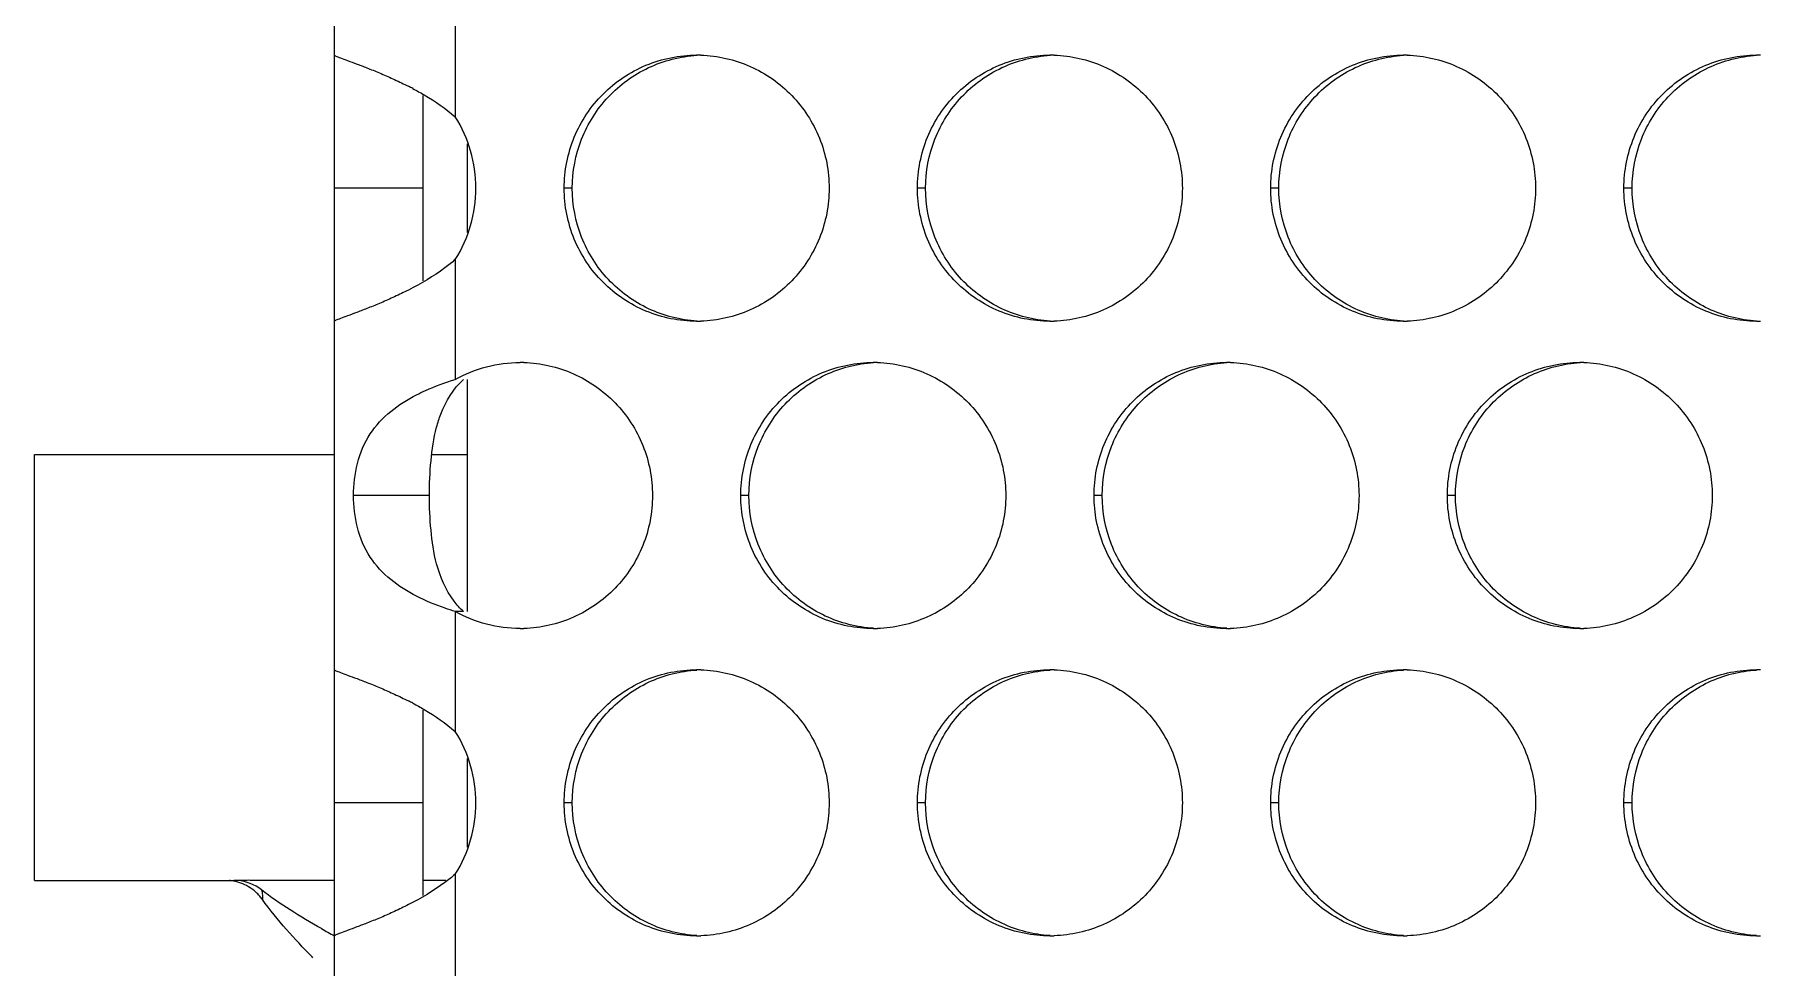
# Model space of a CAD drawing. Header units: millimetres. Extents: x 0 to 2524, y 0 to 1785.
# Drawn here: x 219.68 to 239.14, y 1253.69 to 1264.2 of the extents above; entities that cross this region are included whole.
import ezdxf

# ---------------------------------------------------------------- set-up
doc = ezdxf.new("R2010")
doc.units = ezdxf.units.MM
doc.header["$LTSCALE"] = 0.1
doc.layers.get('0').update_dxf_attribs({"lineweight": 13})
doc.layers.add('标注', color=251, linetype='Continuous', lineweight=9)

msp = doc.modelspace()

# ---------------------------------------------------------------- linework, layer by layer
for p, q in [((223.065, 1211.185), (223.065, 1414.968)), ((219.683, 1254.668), (219.683, 1259.468)), ((219.683, 1259.468), (223.065, 1259.468)), ((219.683, 1254.668), (221.932, 1254.668)), ((223.065, 1254.668), (222.115, 1254.668))]:
    msp.add_line(p, q)
for centre, radius, start, end in [((221.831, 1254.119), 0.549, 79.5294, 84.8389), ((221.838, 1254.16), 0.507, 78.3471, 79.4715), ((221.932, 1254.161), 0.507, 85.19, 90.0002), ((221.932, 1254.166), 0.502, 51.8218, 85.2209)]:
    msp.add_arc(centre, radius, start, end)
for points, knots in [([(222.254, 1254.451), (222.244, 1254.464), (222.225, 1254.489), (222.181, 1254.536), (222.118, 1254.586), (222.033, 1254.632), (221.971, 1254.65), (221.94, 1254.657)], [0, 0, 0, 0, 0.124631, 0.249724, 0.50013, 0.750494, 1, 1, 1, 1]), ([(222.115, 1254.668), (222.103, 1254.669), (222.079, 1254.668), (222.05, 1254.666), (222.027, 1254.666), (222.003, 1254.667), (221.986, 1254.668), (221.974, 1254.666)], [0, 0, 0, 0, 0.249988, 0.500105, 0.625083, 0.750448, 1, 1, 1, 1]), ([(222.918, 1254.124), (222.799, 1254.192), (222.568, 1254.328), (222.345, 1254.479), (222.242, 1254.56)], [0, 0, 0, 0, 0.511669, 1, 1, 1, 1]), ([(222.242, 1254.56), (222.245, 1254.554), (222.254, 1254.518), (222.255, 1254.481), (222.254, 1254.451)], [0, 0, 0, 0, 0.191653, 1, 1, 1, 1]), ([(222.812, 1253.805), (222.715, 1253.907), (222.518, 1254.114), (222.337, 1254.334), (222.254, 1254.451)], [0, 0, 0, 0, 0.496162, 1, 1, 1, 1])]:
    msp.add_open_spline(points, degree=3, knots=knots)
at = {"layer": '标注'}
for p, q in [((224.427, 1264.626), (224.427, 1263.275)), ((224.065, 1261.425), (224.065, 1263.516)), ((224.565, 1261.97), (224.565, 1262.97)), ((224.065, 1262.47), (223.065, 1262.47)), ((225.747, 1262.47), (225.656, 1262.47)), ((225.747, 1262.47), (225.656, 1262.47)), ((229.731, 1262.47), (229.639, 1262.47)), ((233.714, 1262.47), (233.622, 1262.47)), ((237.697, 1262.47), (237.605, 1262.47)), ((224.427, 1261.666), (224.427, 1260.314)), ((224.565, 1257.698), (224.565, 1260.314)), ((224.164, 1259.468), (224.565, 1259.468)), ((224.136, 1259.006), (223.28, 1259.006)), ((227.739, 1259.006), (227.647, 1259.006)), ((231.722, 1259.006), (231.63, 1259.006)), ((235.705, 1259.006), (235.614, 1259.006)), ((224.427, 1257.698), (224.427, 1256.347)), ((224.519, 1257.698), (224.427, 1257.698)), ((224.065, 1254.497), (224.065, 1256.588)), ((224.565, 1255.042), (224.565, 1256.042)), ((224.065, 1255.542), (223.065, 1255.542)), ((225.747, 1255.542), (225.656, 1255.542)), ((225.747, 1255.542), (225.656, 1255.542)), ((229.731, 1255.542), (229.639, 1255.542)), ((233.714, 1255.542), (233.622, 1255.542)), ((237.697, 1255.542), (237.605, 1255.542)), ((224.427, 1254.738), (224.427, 1253.386)), ((224.322, 1254.668), (224.065, 1254.668)), ((222.822, 1253.794), (222.812, 1253.805))]:
    msp.add_line(p, q, dxfattribs=at)
for centre, radius, start, end in [((227.149, 1262.497), 1.473, 88.2049, 89.9991), ((227.149, 1262.497), 1.473, 88.2049, 89.9991), ((231.133, 1262.497), 1.473, 88.2049, 89.9991), ((235.116, 1262.497), 1.473, 88.2049, 89.9991), ((239.099, 1262.497), 1.473, 88.2049, 89.9991), ((222.176, 1260.247), 3.787, 62.0968, 62.9378), ((223.155, 1262.471), 1.505, 359.9922, 32.312), ((223.155, 1262.47), 1.505, 327.688, 0.0078), ((227.149, 1262.443), 1.473, 270.0009, 271.7951), ((227.149, 1262.443), 1.473, 270.0009, 271.7951), ((231.133, 1262.443), 1.473, 270.0009, 271.7951), ((235.116, 1262.443), 1.473, 270.0009, 271.7951), ((239.099, 1262.443), 1.473, 270.0009, 271.7951), ((225.158, 1259.015), 1.491, 88.3214, 89.9952), ((229.141, 1259.033), 1.473, 88.2049, 89.9991), ((233.124, 1259.033), 1.473, 88.2049, 89.9991), ((237.107, 1259.033), 1.473, 88.2049, 89.9991), ((225.158, 1258.997), 1.491, 270.0048, 271.6786), ((229.141, 1258.979), 1.473, 270.0009, 271.7951), ((233.124, 1258.979), 1.473, 270.0009, 271.7951), ((237.107, 1258.979), 1.473, 270.0009, 271.7951), ((227.149, 1255.569), 1.473, 88.2049, 89.9991), ((227.149, 1255.569), 1.473, 88.2049, 89.9991), ((231.133, 1255.569), 1.473, 88.2049, 89.9991), ((235.116, 1255.569), 1.473, 88.2049, 89.9991), ((239.099, 1255.569), 1.473, 88.2049, 89.9991), ((222.176, 1253.318), 3.787, 62.0968, 62.9378), ((223.155, 1255.542), 1.505, 359.9922, 32.312), ((223.155, 1255.542), 1.505, 327.688, 0.0078), ((235.726, 1276.597), 25.866, 240.3209, 240.6926), ((227.149, 1255.515), 1.473, 270.0009, 271.7951), ((227.149, 1255.515), 1.473, 270.0009, 271.7951), ((231.133, 1255.515), 1.473, 270.0009, 271.7951), ((235.116, 1255.515), 1.473, 270.0009, 271.7951), ((239.099, 1255.515), 1.473, 270.0009, 271.7951)]:
    msp.add_arc(centre, radius, start, end, dxfattribs=at)
for points, knots in [([(223.065, 1263.969), (223.065, 1263.967), (223.073, 1263.964), (223.084, 1263.958), (223.106, 1263.95), (223.149, 1263.933), (223.221, 1263.906), (223.327, 1263.867), (223.453, 1263.819), (223.594, 1263.761), (223.745, 1263.694), (223.848, 1263.645), (223.899, 1263.619)], [0, 0, 0, 0, 0.00627, 0.022113, 0.04739, 0.081763, 0.17635, 0.30225, 0.45365, 0.624362, 0.808374, 1, 1, 1, 1]), ([(225.656, 1262.47), (225.656, 1262.665), (225.733, 1263.06), (226.066, 1263.558), (226.562, 1263.892), (226.955, 1263.97), (227.149, 1263.97)], [0, 0, 0, 0, 0.250488, 0.50069, 0.750488, 1, 1, 1, 1]), ([(225.656, 1262.47), (225.656, 1262.665), (225.733, 1263.06), (226.066, 1263.558), (226.562, 1263.892), (226.955, 1263.97), (227.149, 1263.97)], [0, 0, 0, 0, 0.250488, 0.50069, 0.750488, 1, 1, 1, 1]), ([(225.747, 1262.47), (225.747, 1262.658), (225.819, 1263.037), (226.127, 1263.523), (226.592, 1263.862), (226.965, 1263.956), (227.152, 1263.968)], [0, 0, 0, 0, 0.250454, 0.500681, 0.750486, 1, 1, 1, 1]), ([(225.747, 1262.47), (225.747, 1262.658), (225.819, 1263.037), (226.127, 1263.523), (226.592, 1263.862), (226.965, 1263.956), (227.152, 1263.968)], [0, 0, 0, 0, 0.250454, 0.500681, 0.750486, 1, 1, 1, 1]), ([(227.196, 1263.97), (227.386, 1263.964), (227.769, 1263.877), (228.249, 1263.54), (228.568, 1263.048), (228.643, 1262.662), (228.643, 1262.47)], [0, 0, 0, 0, 0.249513, 0.499315, 0.74953, 1, 1, 1, 1]), ([(227.196, 1263.97), (227.386, 1263.964), (227.769, 1263.877), (228.249, 1263.54), (228.568, 1263.048), (228.643, 1262.662), (228.643, 1262.47)], [0, 0, 0, 0, 0.249513, 0.499315, 0.74953, 1, 1, 1, 1]), ([(229.639, 1262.47), (229.639, 1262.665), (229.716, 1263.06), (230.049, 1263.558), (230.545, 1263.892), (230.938, 1263.97), (231.133, 1263.97)], [0, 0, 0, 0, 0.250488, 0.50069, 0.750488, 1, 1, 1, 1]), ([(229.731, 1262.47), (229.731, 1262.658), (229.802, 1263.037), (230.111, 1263.523), (230.575, 1263.862), (230.948, 1263.956), (231.135, 1263.968)], [0, 0, 0, 0, 0.250454, 0.500681, 0.750486, 1, 1, 1, 1]), ([(231.179, 1263.97), (231.369, 1263.964), (231.752, 1263.877), (232.232, 1263.54), (232.552, 1263.048), (232.626, 1262.662), (232.626, 1262.47)], [0, 0, 0, 0, 0.249513, 0.499315, 0.74953, 1, 1, 1, 1]), ([(233.622, 1262.47), (233.622, 1262.665), (233.7, 1263.06), (234.032, 1263.558), (234.528, 1263.892), (234.921, 1263.97), (235.116, 1263.97)], [0, 0, 0, 0, 0.250488, 0.50069, 0.750488, 1, 1, 1, 1]), ([(233.714, 1262.47), (233.714, 1262.658), (233.786, 1263.037), (234.094, 1263.523), (234.559, 1263.862), (234.932, 1263.956), (235.118, 1263.968)], [0, 0, 0, 0, 0.250454, 0.500681, 0.750486, 1, 1, 1, 1]), ([(235.162, 1263.97), (235.352, 1263.964), (235.735, 1263.877), (236.215, 1263.54), (236.535, 1263.048), (236.609, 1262.662), (236.609, 1262.47)], [0, 0, 0, 0, 0.249513, 0.499315, 0.74953, 1, 1, 1, 1]), ([(237.605, 1262.47), (237.605, 1262.665), (237.683, 1263.06), (238.015, 1263.558), (238.511, 1263.892), (238.905, 1263.97), (239.099, 1263.97)], [0, 0, 0, 0, 0.250488, 0.50069, 0.750488, 1, 1, 1, 1]), ([(237.697, 1262.47), (237.697, 1262.658), (237.769, 1263.037), (238.077, 1263.523), (238.542, 1263.862), (238.915, 1263.956), (239.101, 1263.968)], [0, 0, 0, 0, 0.250454, 0.500681, 0.750486, 1, 1, 1, 1]), ([(223.948, 1263.593), (223.992, 1263.57), (224.16, 1263.477), (224.319, 1263.368), (224.427, 1263.275)], [0, 0, 0, 0, 0.25769, 1, 1, 1, 1]), ([(227.149, 1260.97), (226.955, 1260.97), (226.562, 1261.049), (226.066, 1261.383), (225.733, 1261.881), (225.656, 1262.275), (225.656, 1262.47)], [0, 0, 0, 0, 0.249512, 0.49931, 0.749512, 1, 1, 1, 1]), ([(227.149, 1260.97), (226.955, 1260.97), (226.562, 1261.049), (226.066, 1261.383), (225.733, 1261.881), (225.656, 1262.275), (225.656, 1262.47)], [0, 0, 0, 0, 0.249512, 0.49931, 0.749512, 1, 1, 1, 1]), ([(227.152, 1260.973), (226.965, 1260.984), (226.592, 1261.079), (226.127, 1261.417), (225.819, 1261.904), (225.747, 1262.283), (225.747, 1262.47)], [0, 0, 0, 0, 0.249514, 0.499319, 0.749546, 1, 1, 1, 1]), ([(227.152, 1260.973), (226.965, 1260.984), (226.592, 1261.079), (226.127, 1261.417), (225.819, 1261.904), (225.747, 1262.283), (225.747, 1262.47)], [0, 0, 0, 0, 0.249514, 0.499319, 0.749546, 1, 1, 1, 1]), ([(228.643, 1262.47), (228.643, 1262.279), (228.568, 1261.893), (228.249, 1261.401), (227.769, 1261.064), (227.386, 1260.977), (227.196, 1260.971)], [0, 0, 0, 0, 0.25047, 0.500685, 0.750487, 1, 1, 1, 1]), ([(228.643, 1262.47), (228.643, 1262.279), (228.568, 1261.893), (228.249, 1261.401), (227.769, 1261.064), (227.386, 1260.977), (227.196, 1260.971)], [0, 0, 0, 0, 0.25047, 0.500685, 0.750487, 1, 1, 1, 1]), ([(231.133, 1260.97), (230.938, 1260.97), (230.545, 1261.049), (230.049, 1261.383), (229.716, 1261.881), (229.639, 1262.275), (229.639, 1262.47)], [0, 0, 0, 0, 0.249512, 0.49931, 0.749512, 1, 1, 1, 1]), ([(231.135, 1260.973), (230.948, 1260.984), (230.575, 1261.079), (230.111, 1261.417), (229.802, 1261.904), (229.731, 1262.283), (229.731, 1262.47)], [0, 0, 0, 0, 0.249514, 0.499319, 0.749546, 1, 1, 1, 1]), ([(232.626, 1262.47), (232.626, 1262.279), (232.552, 1261.893), (232.232, 1261.401), (231.752, 1261.064), (231.369, 1260.977), (231.179, 1260.971)], [0, 0, 0, 0, 0.25047, 0.500685, 0.750487, 1, 1, 1, 1]), ([(235.116, 1260.97), (234.921, 1260.97), (234.528, 1261.049), (234.032, 1261.383), (233.7, 1261.881), (233.622, 1262.275), (233.622, 1262.47)], [0, 0, 0, 0, 0.249512, 0.49931, 0.749512, 1, 1, 1, 1]), ([(235.118, 1260.973), (234.932, 1260.984), (234.559, 1261.079), (234.094, 1261.417), (233.786, 1261.904), (233.714, 1262.283), (233.714, 1262.47)], [0, 0, 0, 0, 0.249514, 0.499319, 0.749546, 1, 1, 1, 1]), ([(236.609, 1262.47), (236.609, 1262.279), (236.535, 1261.893), (236.215, 1261.401), (235.735, 1261.064), (235.352, 1260.977), (235.162, 1260.971)], [0, 0, 0, 0, 0.25047, 0.500685, 0.750487, 1, 1, 1, 1]), ([(239.099, 1260.97), (238.905, 1260.97), (238.511, 1261.049), (238.015, 1261.383), (237.683, 1261.881), (237.605, 1262.275), (237.605, 1262.47)], [0, 0, 0, 0, 0.249512, 0.49931, 0.749512, 1, 1, 1, 1]), ([(239.101, 1260.973), (238.915, 1260.984), (238.542, 1261.079), (238.077, 1261.417), (237.769, 1261.904), (237.697, 1262.283), (237.697, 1262.47)], [0, 0, 0, 0, 0.249514, 0.499319, 0.749546, 1, 1, 1, 1]), ([(224.427, 1261.666), (224.389, 1261.633), (224.224, 1261.502), (224.041, 1261.395), (223.899, 1261.322)], [0, 0, 0, 0, 0.240046, 1, 1, 1, 1]), ([(223.899, 1261.322), (223.847, 1261.296), (223.745, 1261.246), (223.594, 1261.18), (223.453, 1261.122), (223.326, 1261.073), (223.221, 1261.034), (223.149, 1261.008), (223.106, 1260.991), (223.084, 1260.982), (223.073, 1260.976), (223.065, 1260.973), (223.065, 1260.971)], [0, 0, 0, 0, 0.19164, 0.37566, 0.546373, 0.69777, 0.823663, 0.918243, 0.952614, 0.977888, 0.99373, 1, 1, 1, 1]), ([(225.201, 1260.506), (225.392, 1260.5), (225.775, 1260.413), (226.256, 1260.077), (226.577, 1259.585), (226.651, 1259.198), (226.651, 1259.006)], [0, 0, 0, 0, 0.249475, 0.499299, 0.749477, 1, 1, 1, 1]), ([(227.647, 1259.006), (227.647, 1259.201), (227.725, 1259.595), (228.057, 1260.094), (228.554, 1260.428), (228.947, 1260.506), (229.141, 1260.506)], [0, 0, 0, 0, 0.250488, 0.50069, 0.750488, 1, 1, 1, 1]), ([(227.739, 1259.006), (227.739, 1259.194), (227.811, 1259.573), (228.119, 1260.059), (228.584, 1260.398), (228.957, 1260.492), (229.144, 1260.504)], [0, 0, 0, 0, 0.250454, 0.500681, 0.750486, 1, 1, 1, 1]), ([(229.187, 1260.506), (229.378, 1260.5), (229.76, 1260.413), (230.24, 1260.076), (230.56, 1259.584), (230.635, 1259.197), (230.635, 1259.006)], [0, 0, 0, 0, 0.249513, 0.499315, 0.74953, 1, 1, 1, 1]), ([(231.63, 1259.006), (231.63, 1259.201), (231.708, 1259.595), (232.04, 1260.094), (232.537, 1260.428), (232.93, 1260.506), (233.124, 1260.506)], [0, 0, 0, 0, 0.250488, 0.50069, 0.750488, 1, 1, 1, 1]), ([(231.722, 1259.006), (231.722, 1259.194), (231.794, 1259.573), (232.102, 1260.059), (232.567, 1260.398), (232.94, 1260.492), (233.127, 1260.504)], [0, 0, 0, 0, 0.250454, 0.500681, 0.750486, 1, 1, 1, 1]), ([(233.17, 1260.506), (233.361, 1260.5), (233.743, 1260.413), (234.223, 1260.076), (234.543, 1259.584), (234.618, 1259.197), (234.618, 1259.006)], [0, 0, 0, 0, 0.249513, 0.499315, 0.74953, 1, 1, 1, 1]), ([(235.614, 1259.006), (235.614, 1259.201), (235.691, 1259.595), (236.023, 1260.094), (236.52, 1260.428), (236.913, 1260.506), (237.107, 1260.506)], [0, 0, 0, 0, 0.250488, 0.50069, 0.750488, 1, 1, 1, 1]), ([(235.705, 1259.006), (235.705, 1259.194), (235.777, 1259.573), (236.085, 1260.059), (236.55, 1260.398), (236.923, 1260.492), (237.11, 1260.504)], [0, 0, 0, 0, 0.250454, 0.500681, 0.750486, 1, 1, 1, 1]), ([(237.153, 1260.506), (237.344, 1260.5), (237.727, 1260.413), (238.207, 1260.076), (238.526, 1259.584), (238.601, 1259.197), (238.601, 1259.006)], [0, 0, 0, 0, 0.249513, 0.499315, 0.74953, 1, 1, 1, 1]), ([(223.989, 1260.141), (224.023, 1260.158), (224.165, 1260.226), (224.313, 1260.279), (224.427, 1260.314)], [0, 0, 0, 0, 0.244257, 1, 1, 1, 1]), ([(224.217, 1259.776), (224.23, 1259.826), (224.293, 1260.023), (224.404, 1260.209), (224.519, 1260.314)], [0, 0, 0, 0, 0.24885, 1, 1, 1, 1]), ([(223.28, 1259.006), (223.28, 1259.246), (223.389, 1259.738), (223.787, 1260.037), (223.989, 1260.141)], [0, 0, 0, 0, 0.513612, 1, 1, 1, 1]), ([(224.136, 1259.006), (224.136, 1259.137), (224.147, 1259.395), (224.184, 1259.652), (224.217, 1259.776)], [0, 0, 0, 0, 0.504083, 1, 1, 1, 1]), ([(223.989, 1257.872), (223.787, 1257.975), (223.389, 1258.274), (223.28, 1258.766), (223.28, 1259.006)], [0, 0, 0, 0, 0.486388, 1, 1, 1, 1]), ([(224.217, 1258.236), (224.184, 1258.36), (224.147, 1258.617), (224.136, 1258.876), (224.136, 1259.006)], [0, 0, 0, 0, 0.495917, 1, 1, 1, 1]), ([(226.651, 1259.006), (226.651, 1258.815), (226.577, 1258.428), (226.256, 1257.935), (225.775, 1257.599), (225.392, 1257.512), (225.201, 1257.507)], [0, 0, 0, 0, 0.250523, 0.500701, 0.750525, 1, 1, 1, 1]), ([(229.141, 1257.506), (228.947, 1257.506), (228.554, 1257.584), (228.057, 1257.918), (227.725, 1258.417), (227.647, 1258.811), (227.647, 1259.006)], [0, 0, 0, 0, 0.249512, 0.49931, 0.749512, 1, 1, 1, 1]), ([(229.144, 1257.509), (228.957, 1257.52), (228.584, 1257.615), (228.119, 1257.953), (227.811, 1258.439), (227.739, 1258.819), (227.739, 1259.006)], [0, 0, 0, 0, 0.249514, 0.499319, 0.749546, 1, 1, 1, 1]), ([(230.635, 1259.006), (230.635, 1258.815), (230.56, 1258.429), (230.24, 1257.936), (229.76, 1257.6), (229.378, 1257.513), (229.187, 1257.507)], [0, 0, 0, 0, 0.25047, 0.500685, 0.750487, 1, 1, 1, 1]), ([(233.124, 1257.506), (232.93, 1257.506), (232.537, 1257.584), (232.04, 1257.918), (231.708, 1258.417), (231.63, 1258.811), (231.63, 1259.006)], [0, 0, 0, 0, 0.249512, 0.49931, 0.749512, 1, 1, 1, 1]), ([(233.127, 1257.509), (232.94, 1257.52), (232.567, 1257.615), (232.102, 1257.953), (231.794, 1258.439), (231.722, 1258.819), (231.722, 1259.006)], [0, 0, 0, 0, 0.249514, 0.499319, 0.749546, 1, 1, 1, 1]), ([(234.618, 1259.006), (234.618, 1258.815), (234.543, 1258.429), (234.223, 1257.936), (233.743, 1257.6), (233.361, 1257.513), (233.17, 1257.507)], [0, 0, 0, 0, 0.25047, 0.500685, 0.750487, 1, 1, 1, 1]), ([(237.107, 1257.506), (236.913, 1257.506), (236.52, 1257.584), (236.023, 1257.918), (235.691, 1258.417), (235.614, 1258.811), (235.614, 1259.006)], [0, 0, 0, 0, 0.249512, 0.49931, 0.749512, 1, 1, 1, 1]), ([(237.11, 1257.509), (236.923, 1257.52), (236.55, 1257.615), (236.085, 1257.953), (235.777, 1258.439), (235.705, 1258.819), (235.705, 1259.006)], [0, 0, 0, 0, 0.249514, 0.499319, 0.749546, 1, 1, 1, 1]), ([(238.601, 1259.006), (238.601, 1258.815), (238.526, 1258.429), (238.207, 1257.936), (237.727, 1257.6), (237.344, 1257.513), (237.153, 1257.507)], [0, 0, 0, 0, 0.25047, 0.500685, 0.750487, 1, 1, 1, 1]), ([(224.519, 1257.698), (224.48, 1257.734), (224.342, 1257.89), (224.257, 1258.087), (224.217, 1258.236)], [0, 0, 0, 0, 0.254521, 1, 1, 1, 1]), ([(224.427, 1257.698), (224.389, 1257.71), (224.239, 1257.759), (224.093, 1257.818), (223.989, 1257.872)], [0, 0, 0, 0, 0.254739, 1, 1, 1, 1]), ([(223.065, 1257.041), (223.065, 1257.039), (223.073, 1257.036), (223.084, 1257.03), (223.106, 1257.022), (223.149, 1257.005), (223.221, 1256.978), (223.327, 1256.939), (223.453, 1256.891), (223.594, 1256.833), (223.745, 1256.766), (223.848, 1256.717), (223.899, 1256.69)], [0, 0, 0, 0, 0.00627, 0.022113, 0.04739, 0.081763, 0.17635, 0.30225, 0.45365, 0.624362, 0.808374, 1, 1, 1, 1]), ([(225.656, 1255.542), (225.656, 1255.737), (225.733, 1256.131), (226.066, 1256.63), (226.562, 1256.964), (226.955, 1257.042), (227.149, 1257.042)], [0, 0, 0, 0, 0.250488, 0.50069, 0.750488, 1, 1, 1, 1]), ([(225.656, 1255.542), (225.656, 1255.737), (225.733, 1256.131), (226.066, 1256.63), (226.562, 1256.964), (226.955, 1257.042), (227.149, 1257.042)], [0, 0, 0, 0, 0.250488, 0.50069, 0.750488, 1, 1, 1, 1]), ([(225.747, 1255.542), (225.747, 1255.73), (225.819, 1256.109), (226.127, 1256.595), (226.592, 1256.933), (226.965, 1257.028), (227.152, 1257.039)], [0, 0, 0, 0, 0.250454, 0.500681, 0.750486, 1, 1, 1, 1]), ([(225.747, 1255.542), (225.747, 1255.73), (225.819, 1256.109), (226.127, 1256.595), (226.592, 1256.933), (226.965, 1257.028), (227.152, 1257.039)], [0, 0, 0, 0, 0.250454, 0.500681, 0.750486, 1, 1, 1, 1]), ([(227.196, 1257.041), (227.386, 1257.035), (227.769, 1256.949), (228.249, 1256.612), (228.568, 1256.12), (228.643, 1255.733), (228.643, 1255.542)], [0, 0, 0, 0, 0.249513, 0.499315, 0.74953, 1, 1, 1, 1]), ([(227.196, 1257.041), (227.386, 1257.035), (227.769, 1256.949), (228.249, 1256.612), (228.568, 1256.12), (228.643, 1255.733), (228.643, 1255.542)], [0, 0, 0, 0, 0.249513, 0.499315, 0.74953, 1, 1, 1, 1]), ([(229.639, 1255.542), (229.639, 1255.737), (229.716, 1256.131), (230.049, 1256.63), (230.545, 1256.964), (230.938, 1257.042), (231.133, 1257.042)], [0, 0, 0, 0, 0.250488, 0.50069, 0.750488, 1, 1, 1, 1]), ([(229.731, 1255.542), (229.731, 1255.73), (229.802, 1256.109), (230.111, 1256.595), (230.575, 1256.933), (230.948, 1257.028), (231.135, 1257.039)], [0, 0, 0, 0, 0.250454, 0.500681, 0.750486, 1, 1, 1, 1]), ([(231.179, 1257.041), (231.369, 1257.035), (231.752, 1256.949), (232.232, 1256.612), (232.552, 1256.12), (232.626, 1255.733), (232.626, 1255.542)], [0, 0, 0, 0, 0.249513, 0.499315, 0.74953, 1, 1, 1, 1]), ([(233.622, 1255.542), (233.622, 1255.737), (233.7, 1256.131), (234.032, 1256.63), (234.528, 1256.964), (234.921, 1257.042), (235.116, 1257.042)], [0, 0, 0, 0, 0.250488, 0.50069, 0.750488, 1, 1, 1, 1]), ([(233.714, 1255.542), (233.714, 1255.73), (233.786, 1256.109), (234.094, 1256.595), (234.559, 1256.933), (234.932, 1257.028), (235.118, 1257.039)], [0, 0, 0, 0, 0.250454, 0.500681, 0.750486, 1, 1, 1, 1]), ([(235.162, 1257.041), (235.352, 1257.035), (235.735, 1256.949), (236.215, 1256.612), (236.535, 1256.12), (236.609, 1255.733), (236.609, 1255.542)], [0, 0, 0, 0, 0.249513, 0.499315, 0.74953, 1, 1, 1, 1]), ([(237.605, 1255.542), (237.605, 1255.737), (237.683, 1256.131), (238.015, 1256.63), (238.511, 1256.964), (238.905, 1257.042), (239.099, 1257.042)], [0, 0, 0, 0, 0.250488, 0.50069, 0.750488, 1, 1, 1, 1]), ([(237.697, 1255.542), (237.697, 1255.73), (237.769, 1256.109), (238.077, 1256.595), (238.542, 1256.933), (238.915, 1257.028), (239.101, 1257.039)], [0, 0, 0, 0, 0.250454, 0.500681, 0.750486, 1, 1, 1, 1]), ([(223.948, 1256.665), (223.992, 1256.642), (224.16, 1256.548), (224.319, 1256.44), (224.427, 1256.347)], [0, 0, 0, 0, 0.25769, 1, 1, 1, 1]), ([(227.149, 1254.042), (226.955, 1254.042), (226.562, 1254.12), (226.066, 1254.454), (225.733, 1254.953), (225.656, 1255.347), (225.656, 1255.542)], [0, 0, 0, 0, 0.249512, 0.49931, 0.749512, 1, 1, 1, 1]), ([(227.149, 1254.042), (226.955, 1254.042), (226.562, 1254.12), (226.066, 1254.454), (225.733, 1254.953), (225.656, 1255.347), (225.656, 1255.542)], [0, 0, 0, 0, 0.249512, 0.49931, 0.749512, 1, 1, 1, 1]), ([(227.152, 1254.045), (226.965, 1254.056), (226.592, 1254.151), (226.127, 1254.489), (225.819, 1254.975), (225.747, 1255.354), (225.747, 1255.542)], [0, 0, 0, 0, 0.249514, 0.499319, 0.749546, 1, 1, 1, 1]), ([(227.152, 1254.045), (226.965, 1254.056), (226.592, 1254.151), (226.127, 1254.489), (225.819, 1254.975), (225.747, 1255.354), (225.747, 1255.542)], [0, 0, 0, 0, 0.249514, 0.499319, 0.749546, 1, 1, 1, 1]), ([(228.643, 1255.542), (228.643, 1255.351), (228.568, 1254.965), (228.249, 1254.472), (227.769, 1254.136), (227.386, 1254.049), (227.196, 1254.043)], [0, 0, 0, 0, 0.25047, 0.500685, 0.750487, 1, 1, 1, 1]), ([(228.643, 1255.542), (228.643, 1255.351), (228.568, 1254.965), (228.249, 1254.472), (227.769, 1254.136), (227.386, 1254.049), (227.196, 1254.043)], [0, 0, 0, 0, 0.25047, 0.500685, 0.750487, 1, 1, 1, 1]), ([(231.133, 1254.042), (230.938, 1254.042), (230.545, 1254.12), (230.049, 1254.454), (229.716, 1254.953), (229.639, 1255.347), (229.639, 1255.542)], [0, 0, 0, 0, 0.249512, 0.49931, 0.749512, 1, 1, 1, 1]), ([(231.135, 1254.045), (230.948, 1254.056), (230.575, 1254.151), (230.111, 1254.489), (229.802, 1254.975), (229.731, 1255.354), (229.731, 1255.542)], [0, 0, 0, 0, 0.249514, 0.499319, 0.749546, 1, 1, 1, 1]), ([(232.626, 1255.542), (232.626, 1255.351), (232.552, 1254.965), (232.232, 1254.472), (231.752, 1254.136), (231.369, 1254.049), (231.179, 1254.043)], [0, 0, 0, 0, 0.25047, 0.500685, 0.750487, 1, 1, 1, 1]), ([(235.116, 1254.042), (234.921, 1254.042), (234.528, 1254.12), (234.032, 1254.454), (233.7, 1254.953), (233.622, 1255.347), (233.622, 1255.542)], [0, 0, 0, 0, 0.249512, 0.49931, 0.749512, 1, 1, 1, 1]), ([(235.118, 1254.045), (234.932, 1254.056), (234.559, 1254.151), (234.094, 1254.489), (233.786, 1254.975), (233.714, 1255.354), (233.714, 1255.542)], [0, 0, 0, 0, 0.249514, 0.499319, 0.749546, 1, 1, 1, 1]), ([(236.609, 1255.542), (236.609, 1255.351), (236.535, 1254.965), (236.215, 1254.472), (235.735, 1254.136), (235.352, 1254.049), (235.162, 1254.043)], [0, 0, 0, 0, 0.25047, 0.500685, 0.750487, 1, 1, 1, 1]), ([(239.099, 1254.042), (238.905, 1254.042), (238.511, 1254.12), (238.015, 1254.454), (237.683, 1254.953), (237.605, 1255.347), (237.605, 1255.542)], [0, 0, 0, 0, 0.249512, 0.49931, 0.749512, 1, 1, 1, 1]), ([(239.101, 1254.045), (238.915, 1254.056), (238.542, 1254.151), (238.077, 1254.489), (237.769, 1254.975), (237.697, 1255.354), (237.697, 1255.542)], [0, 0, 0, 0, 0.249514, 0.499319, 0.749546, 1, 1, 1, 1]), ([(224.427, 1254.738), (224.389, 1254.705), (224.224, 1254.574), (224.041, 1254.466), (223.899, 1254.394)], [0, 0, 0, 0, 0.240046, 1, 1, 1, 1]), ([(223.899, 1254.394), (223.847, 1254.367), (223.745, 1254.318), (223.594, 1254.251), (223.453, 1254.194), (223.326, 1254.145), (223.221, 1254.106), (223.149, 1254.079), (223.106, 1254.063), (223.084, 1254.054), (223.073, 1254.048), (223.065, 1254.045), (223.065, 1254.043)], [0, 0, 0, 0, 0.19164, 0.37566, 0.546373, 0.69777, 0.823663, 0.918243, 0.952614, 0.977888, 0.99373, 1, 1, 1, 1])]:
    msp.add_open_spline(points, degree=3, knots=knots, dxfattribs=at)
for points in [[(224.427, 1260.314), (224.646, 1260.438), (224.906, 1260.506), (225.158, 1260.506)], [(225.158, 1257.506), (224.906, 1257.506), (224.646, 1257.574), (224.427, 1257.698)]]:
    msp.add_open_spline(points, degree=3, dxfattribs=at)

doc.saveas('drawing.dxf')
